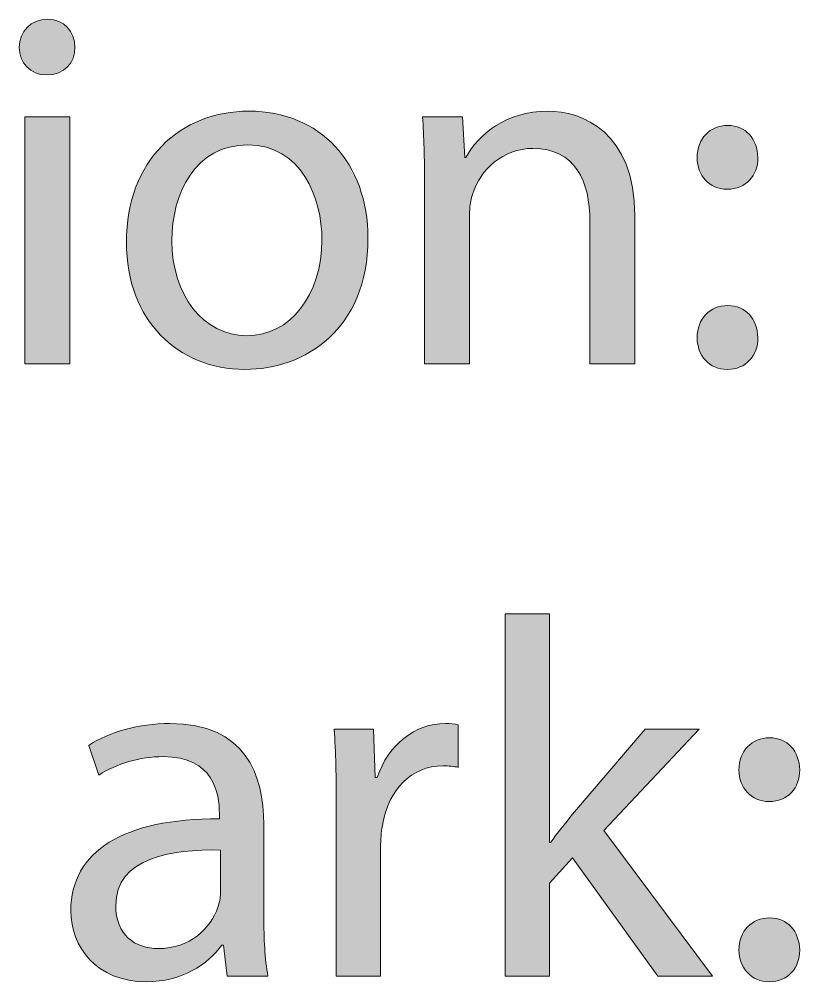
# Model space of a CAD drawing. Header units: inches. Extents: x 19 to 517, y 28 to 779.
# Drawn here: x 51.65 to 79.17, y 657.6 to 691.55 of the extents above; entities that cross this region are included whole.
import ezdxf

# ---------------------------------------------------------------- set-up
doc = ezdxf.new("R2010")
doc.units = ezdxf.units.IN
doc.header["$MEASUREMENT"] = 0
doc.layers.add('Layer 1', color=7, linetype='Continuous')

# ---------------------------------------------------------------- blocks, each defined once
blk = doc.blocks.new('block 935')
at = {"layer": 'Layer 1', "lineweight": 0}
blk.add_open_spline([(53.609, 690.563), (53.627, 690.023), (53.23, 689.591), (52.6, 689.591), (52.042, 689.591), (51.646, 690.023), (51.646, 690.563), (51.646, 691.122), (52.06, 691.554), (52.636, 691.554), (53.23, 691.554), (53.609, 691.122), (53.609, 690.563)], degree=3, knots=[0, 0, 0, 0, 1, 1, 1, 2, 2, 2, 3, 3, 3, 4, 4, 4, 4], dxfattribs=at)
blk = doc.blocks.new('block 936')
at = {"layer": 'Layer 1', "lineweight": 0}
blk.add_lwpolyline([(51.844, 679.4), (51.844, 688.115), (53.428, 688.115), (53.428, 679.4), (51.844, 679.4)], dxfattribs=at)
blk = doc.blocks.new('block 937')
at = {"layer": 'Layer 1', "true_color": 0x231f20}
h = blk.add_hatch(color=250, dxfattribs=at)
h.dxf.hatch_style = 2
edge = h.paths.add_edge_path()
edge.add_spline(control_points=[(53.609, 690.563), (53.627, 690.023), (53.23, 689.591), (52.6, 689.591), (52.042, 689.591), (51.646, 690.023), (51.646, 690.563), (51.646, 691.122), (52.06, 691.554), (52.636, 691.554), (53.23, 691.554), (53.609, 691.122), (53.609, 690.563)], knot_values=[0, 0, 0, 0, 1, 1, 1, 2, 2, 2, 3, 3, 3, 4, 4, 4, 4], degree=3, periodic=1)
h.paths.add_polyline_path([(51.844, 679.4), (51.844, 688.115), (53.428, 688.115), (53.428, 679.4)])
at = {"layer": 'Layer 1', "lineweight": 0}
blk.add_lwpolyline([(51.844, 679.4), (51.844, 688.115), (53.428, 688.115), (53.428, 679.4), (51.844, 679.4), (51.844, 679.4)], dxfattribs=at)
blk.add_open_spline([(53.609, 690.563), (53.627, 690.023), (53.23, 689.591), (52.6, 689.591), (52.042, 689.591), (51.646, 690.023), (51.646, 690.563), (51.646, 691.122), (52.06, 691.554), (52.636, 691.554), (53.23, 691.554), (53.609, 691.122), (53.609, 690.563)], degree=3, knots=[0, 0, 0, 0, 1, 1, 1, 2, 2, 2, 3, 3, 3, 4, 4, 4, 4], dxfattribs=at)
blk = doc.blocks.new('block 938')
at = {"layer": 'Layer 1', "lineweight": 0}
blk.add_open_spline([(63.942, 683.829), (63.942, 680.606), (61.71, 679.202), (59.603, 679.202), (57.244, 679.202), (55.425, 680.93), (55.425, 683.685), (55.425, 686.602), (57.334, 688.312), (59.747, 688.312), (62.25, 688.312), (63.942, 686.494), (63.942, 683.829)], degree=3, knots=[0, 0, 0, 0, 1, 1, 1, 2, 2, 2, 3, 3, 3, 4, 4, 4, 4], dxfattribs=at)
blk = doc.blocks.new('block 939')
at = {"layer": 'Layer 1', "lineweight": 0}
blk.add_open_spline([(57.028, 683.739), (57.028, 681.831), (58.127, 680.39), (59.675, 680.39), (61.187, 680.39), (62.321, 681.812), (62.321, 683.775), (62.321, 685.251), (61.584, 687.124), (59.711, 687.124), (57.839, 687.124), (57.028, 685.395), (57.028, 683.739)], degree=3, knots=[0, 0, 0, 0, 1, 1, 1, 2, 2, 2, 3, 3, 3, 4, 4, 4, 4], dxfattribs=at)
blk = doc.blocks.new('block 940')
at = {"layer": 'Layer 1', "true_color": 0x231f20}
h = blk.add_hatch(color=250, dxfattribs=at)
h.dxf.hatch_style = 2
edge = h.paths.add_edge_path()
edge.add_spline(control_points=[(63.942, 683.829), (63.942, 680.606), (61.71, 679.202), (59.603, 679.202), (57.244, 679.202), (55.425, 680.93), (55.425, 683.685), (55.425, 686.602), (57.334, 688.312), (59.747, 688.312), (62.25, 688.312), (63.942, 686.494), (63.942, 683.829)], knot_values=[0, 0, 0, 0, 1, 1, 1, 2, 2, 2, 3, 3, 3, 4, 4, 4, 4], degree=3, periodic=1)
edge = h.paths.add_edge_path()
edge.add_spline(control_points=[(57.028, 683.739), (57.028, 681.831), (58.127, 680.39), (59.675, 680.39), (61.187, 680.39), (62.321, 681.812), (62.321, 683.775), (62.321, 685.251), (61.584, 687.124), (59.711, 687.124), (57.839, 687.124), (57.028, 685.395), (57.028, 683.739)], knot_values=[0, 0, 0, 0, 1, 1, 1, 2, 2, 2, 3, 3, 3, 4, 4, 4, 4], degree=3, periodic=1)
at = {"layer": 'Layer 1', "lineweight": 0}
for points in [[(63.942, 683.829), (63.942, 680.606), (61.71, 679.202), (59.603, 679.202), (57.244, 679.202), (55.425, 680.93), (55.425, 683.685), (55.425, 686.602), (57.334, 688.312), (59.747, 688.312), (62.25, 688.312), (63.942, 686.494), (63.942, 683.829)], [(57.028, 683.739), (57.028, 681.831), (58.127, 680.39), (59.675, 680.39), (61.187, 680.39), (62.321, 681.812), (62.321, 683.775), (62.321, 685.251), (61.584, 687.124), (59.711, 687.124), (57.839, 687.124), (57.028, 685.395), (57.028, 683.739)]]:
    blk.add_open_spline(points, degree=3, knots=[0, 0, 0, 0, 1, 1, 1, 2, 2, 2, 3, 3, 3, 4, 4, 4, 4], dxfattribs=at)
blk = doc.blocks.new('block 941')
at = {"layer": 'Layer 1', "lineweight": 0}
blk.add_open_spline([(65.938, 685.756), (65.938, 686.656), (65.92, 687.394), (65.865, 688.115), (65.865, 688.115), (67.27, 688.115), (67.27, 688.115), (67.27, 688.115), (67.36, 686.674), (67.36, 686.674), (67.36, 686.674), (67.396, 686.674), (67.396, 686.674), (67.828, 687.502), (68.837, 688.312), (70.277, 688.312), (71.483, 688.312), (73.356, 687.592), (73.356, 684.604), (73.356, 684.604), (73.356, 679.4), (73.356, 679.4), (73.356, 679.4), (71.771, 679.4), (71.771, 679.4), (71.771, 679.4), (71.771, 684.423), (71.771, 684.423), (71.771, 685.828), (71.249, 686.998), (69.755, 686.998), (68.711, 686.998), (67.9, 686.26), (67.63, 685.377), (67.558, 685.18), (67.522, 684.91), (67.522, 684.64), (67.522, 684.64), (67.522, 679.4), (67.522, 679.4), (67.522, 679.4), (65.938, 679.4), (65.938, 679.4), (65.938, 679.4), (65.938, 685.756), (65.938, 685.756)], degree=3, knots=[0, 0, 0, 0, 1, 1, 1, 2, 2, 2, 3, 3, 3, 4, 4, 4, 5, 5, 5, 6, 6, 6, 7, 7, 7, 8, 8, 8, 9, 9, 9, 10, 10, 10, 11, 11, 11, 12, 12, 12, 13, 13, 13, 14, 14, 14, 15, 15, 15, 15], dxfattribs=at)
blk = doc.blocks.new('block 942')
at = {"layer": 'Layer 1', "true_color": 0x231f20}
h = blk.add_hatch(color=250, dxfattribs=at)
h.dxf.hatch_style = 2
edge = h.paths.add_edge_path()
edge.add_spline(control_points=[(65.938, 685.756), (65.938, 686.656), (65.92, 687.394), (65.865, 688.115), (65.865, 688.115), (67.27, 688.115), (67.27, 688.115), (67.27, 688.115), (67.36, 686.674), (67.36, 686.674), (67.36, 686.674), (67.396, 686.674), (67.396, 686.674), (67.828, 687.502), (68.837, 688.312), (70.277, 688.312), (71.483, 688.312), (73.356, 687.592), (73.356, 684.604), (73.356, 684.604), (73.356, 679.4), (73.356, 679.4), (73.356, 679.4), (71.771, 679.4), (71.771, 679.4), (71.771, 679.4), (71.771, 684.423), (71.771, 684.423), (71.771, 685.828), (71.249, 686.998), (69.755, 686.998), (68.711, 686.998), (67.9, 686.26), (67.63, 685.377), (67.558, 685.18), (67.522, 684.91), (67.522, 684.64), (67.522, 684.64), (67.522, 679.4), (67.522, 679.4), (67.522, 679.4), (65.938, 679.4), (65.938, 679.4), (65.938, 679.4), (65.938, 685.756), (65.938, 685.756)], knot_values=[0, 0, 0, 0, 1, 1, 1, 2, 2, 2, 3, 3, 3, 4, 4, 4, 5, 5, 5, 6, 6, 6, 7, 7, 7, 8, 8, 8, 9, 9, 9, 10, 10, 10, 11, 11, 11, 12, 12, 12, 13, 13, 13, 14, 14, 14, 15, 15, 15, 15], degree=3, periodic=1)
at = {"layer": 'Layer 1', "lineweight": 0}
blk.add_open_spline([(65.938, 685.756), (65.938, 686.656), (65.92, 687.394), (65.865, 688.115), (65.865, 688.115), (67.27, 688.115), (67.27, 688.115), (67.27, 688.115), (67.36, 686.674), (67.36, 686.674), (67.36, 686.674), (67.396, 686.674), (67.396, 686.674), (67.828, 687.502), (68.837, 688.312), (70.277, 688.312), (71.483, 688.312), (73.356, 687.592), (73.356, 684.604), (73.356, 684.604), (73.356, 679.4), (73.356, 679.4), (73.356, 679.4), (71.771, 679.4), (71.771, 679.4), (71.771, 679.4), (71.771, 684.423), (71.771, 684.423), (71.771, 685.828), (71.249, 686.998), (69.755, 686.998), (68.711, 686.998), (67.9, 686.26), (67.63, 685.377), (67.558, 685.18), (67.522, 684.91), (67.522, 684.64), (67.522, 684.64), (67.522, 679.4), (67.522, 679.4), (67.522, 679.4), (65.938, 679.4), (65.938, 679.4), (65.938, 679.4), (65.938, 685.756), (65.938, 685.756)], degree=3, knots=[0, 0, 0, 0, 1, 1, 1, 2, 2, 2, 3, 3, 3, 4, 4, 4, 5, 5, 5, 6, 6, 6, 7, 7, 7, 8, 8, 8, 9, 9, 9, 10, 10, 10, 11, 11, 11, 12, 12, 12, 13, 13, 13, 14, 14, 14, 15, 15, 15, 15], dxfattribs=at)
blk = doc.blocks.new('block 943')
at = {"layer": 'Layer 1', "lineweight": 0}
blk.add_open_spline([(75.549, 686.674), (75.549, 687.34), (75.999, 687.809), (76.63, 687.809), (77.26, 687.809), (77.674, 687.34), (77.692, 686.674), (77.692, 686.044), (77.278, 685.558), (76.611, 685.558), (75.981, 685.558), (75.549, 686.044), (75.549, 686.674)], degree=3, knots=[0, 0, 0, 0, 1, 1, 1, 2, 2, 2, 3, 3, 3, 4, 4, 4, 4], dxfattribs=at)
blk = doc.blocks.new('block 944')
at = {"layer": 'Layer 1', "lineweight": 0}
blk.add_open_spline([(75.549, 680.318), (75.549, 680.984), (75.999, 681.453), (76.63, 681.453), (77.26, 681.453), (77.674, 680.984), (77.692, 680.318), (77.692, 679.688), (77.278, 679.202), (76.611, 679.202), (75.981, 679.202), (75.549, 679.688), (75.549, 680.318)], degree=3, knots=[0, 0, 0, 0, 1, 1, 1, 2, 2, 2, 3, 3, 3, 4, 4, 4, 4], dxfattribs=at)
blk = doc.blocks.new('block 945')
at = {"layer": 'Layer 1', "true_color": 0x231f20}
h = blk.add_hatch(color=250, dxfattribs=at)
h.dxf.hatch_style = 2
edge = h.paths.add_edge_path()
edge.add_spline(control_points=[(75.549, 686.674), (75.549, 687.34), (75.999, 687.809), (76.63, 687.809), (77.26, 687.809), (77.674, 687.34), (77.692, 686.674), (77.692, 686.044), (77.278, 685.558), (76.611, 685.558), (75.981, 685.558), (75.549, 686.044), (75.549, 686.674)], knot_values=[0, 0, 0, 0, 1, 1, 1, 2, 2, 2, 3, 3, 3, 4, 4, 4, 4], degree=3, periodic=1)
edge = h.paths.add_edge_path()
edge.add_spline(control_points=[(75.549, 680.318), (75.549, 680.984), (75.999, 681.453), (76.63, 681.453), (77.26, 681.453), (77.674, 680.984), (77.692, 680.318), (77.692, 679.688), (77.278, 679.202), (76.611, 679.202), (75.981, 679.202), (75.549, 679.688), (75.549, 680.318)], knot_values=[0, 0, 0, 0, 1, 1, 1, 2, 2, 2, 3, 3, 3, 4, 4, 4, 4], degree=3, periodic=1)
at = {"layer": 'Layer 1', "lineweight": 0}
for points in [[(75.549, 686.674), (75.549, 687.34), (75.999, 687.809), (76.63, 687.809), (77.26, 687.809), (77.674, 687.34), (77.692, 686.674), (77.692, 686.044), (77.278, 685.558), (76.611, 685.558), (75.981, 685.558), (75.549, 686.044), (75.549, 686.674)], [(75.549, 680.318), (75.549, 680.984), (75.999, 681.453), (76.63, 681.453), (77.26, 681.453), (77.674, 680.984), (77.692, 680.318), (77.692, 679.688), (77.278, 679.202), (76.611, 679.202), (75.981, 679.202), (75.549, 679.688), (75.549, 680.318)]]:
    blk.add_open_spline(points, degree=3, knots=[0, 0, 0, 0, 1, 1, 1, 2, 2, 2, 3, 3, 3, 4, 4, 4, 4], dxfattribs=at)
blk = doc.blocks.new('block 961')
at = {"layer": 'Layer 1', "lineweight": 0}
blk.add_open_spline([(58.973, 657.8), (58.973, 657.8), (58.847, 658.898), (58.847, 658.898), (58.847, 658.898), (58.794, 658.898), (58.794, 658.898), (58.307, 658.214), (57.371, 657.602), (56.129, 657.602), (54.364, 657.602), (53.464, 658.845), (53.464, 660.105), (53.464, 662.211), (55.337, 663.364), (58.703, 663.346), (58.703, 663.346), (58.703, 663.526), (58.703, 663.526), (58.703, 664.246), (58.506, 665.542), (56.723, 665.542), (55.913, 665.542), (55.066, 665.291), (54.454, 664.895), (54.454, 664.895), (54.094, 665.939), (54.094, 665.939), (54.814, 666.407), (55.859, 666.713), (56.957, 666.713), (59.622, 666.713), (60.27, 664.895), (60.27, 663.148), (60.27, 663.148), (60.27, 659.889), (60.27, 659.889), (60.27, 659.133), (60.306, 658.395), (60.414, 657.8), (60.414, 657.8), (58.973, 657.8), (58.973, 657.8)], degree=3, knots=[0, 0, 0, 0, 1, 1, 1, 2, 2, 2, 3, 3, 3, 4, 4, 4, 5, 5, 5, 6, 6, 6, 7, 7, 7, 8, 8, 8, 9, 9, 9, 10, 10, 10, 11, 11, 11, 12, 12, 12, 13, 13, 13, 14, 14, 14, 14], dxfattribs=at)
blk = doc.blocks.new('block 962')
at = {"layer": 'Layer 1', "lineweight": 0}
blk.add_open_spline([(58.739, 662.248), (57.011, 662.284), (55.048, 661.978), (55.048, 660.285), (55.048, 659.259), (55.733, 658.772), (56.543, 658.772), (57.677, 658.772), (58.397, 659.493), (58.65, 660.231), (58.703, 660.393), (58.739, 660.573), (58.739, 660.735), (58.739, 660.735), (58.739, 662.248), (58.739, 662.248)], degree=3, knots=[0, 0, 0, 0, 1, 1, 1, 2, 2, 2, 3, 3, 3, 4, 4, 4, 5, 5, 5, 5], dxfattribs=at)
blk = doc.blocks.new('block 963')
at = {"layer": 'Layer 1', "true_color": 0x231f20}
h = blk.add_hatch(color=250, dxfattribs=at)
h.dxf.hatch_style = 2
edge = h.paths.add_edge_path()
edge.add_spline(control_points=[(58.973, 657.8), (58.973, 657.8), (58.847, 658.898), (58.847, 658.898), (58.847, 658.898), (58.794, 658.898), (58.794, 658.898), (58.307, 658.214), (57.371, 657.602), (56.129, 657.602), (54.364, 657.602), (53.464, 658.845), (53.464, 660.105), (53.464, 662.211), (55.337, 663.364), (58.703, 663.346), (58.703, 663.346), (58.703, 663.526), (58.703, 663.526), (58.703, 664.246), (58.506, 665.542), (56.723, 665.542), (55.913, 665.542), (55.066, 665.291), (54.454, 664.895), (54.454, 664.895), (54.094, 665.939), (54.094, 665.939), (54.814, 666.407), (55.859, 666.713), (56.957, 666.713), (59.622, 666.713), (60.27, 664.895), (60.27, 663.148), (60.27, 663.148), (60.27, 659.889), (60.27, 659.889), (60.27, 659.133), (60.306, 658.395), (60.414, 657.8), (60.414, 657.8), (58.973, 657.8), (58.973, 657.8)], knot_values=[0, 0, 0, 0, 1, 1, 1, 2, 2, 2, 3, 3, 3, 4, 4, 4, 5, 5, 5, 6, 6, 6, 7, 7, 7, 8, 8, 8, 9, 9, 9, 10, 10, 10, 11, 11, 11, 12, 12, 12, 13, 13, 13, 14, 14, 14, 14], degree=3, periodic=1)
edge = h.paths.add_edge_path()
edge.add_spline(control_points=[(58.739, 662.248), (57.011, 662.284), (55.048, 661.978), (55.048, 660.285), (55.048, 659.259), (55.733, 658.772), (56.543, 658.772), (57.677, 658.772), (58.397, 659.493), (58.65, 660.231), (58.703, 660.393), (58.739, 660.573), (58.739, 660.735), (58.739, 660.735), (58.739, 662.248), (58.739, 662.248)], knot_values=[0, 0, 0, 0, 1, 1, 1, 2, 2, 2, 3, 3, 3, 4, 4, 4, 5, 5, 5, 5], degree=3, periodic=1)
at = {"layer": 'Layer 1', "lineweight": 0}
for points, knots in [([(58.973, 657.8), (58.973, 657.8), (58.847, 658.898), (58.847, 658.898), (58.847, 658.898), (58.794, 658.898), (58.794, 658.898), (58.307, 658.214), (57.371, 657.602), (56.129, 657.602), (54.364, 657.602), (53.464, 658.845), (53.464, 660.105), (53.464, 662.211), (55.337, 663.364), (58.703, 663.346), (58.703, 663.346), (58.703, 663.526), (58.703, 663.526), (58.703, 664.246), (58.506, 665.542), (56.723, 665.542), (55.913, 665.542), (55.066, 665.291), (54.454, 664.895), (54.454, 664.895), (54.094, 665.939), (54.094, 665.939), (54.814, 666.407), (55.859, 666.713), (56.957, 666.713), (59.622, 666.713), (60.27, 664.895), (60.27, 663.148), (60.27, 663.148), (60.27, 659.889), (60.27, 659.889), (60.27, 659.133), (60.306, 658.395), (60.414, 657.8), (60.414, 657.8), (58.973, 657.8), (58.973, 657.8)], [0, 0, 0, 0, 1, 1, 1, 2, 2, 2, 3, 3, 3, 4, 4, 4, 5, 5, 5, 6, 6, 6, 7, 7, 7, 8, 8, 8, 9, 9, 9, 10, 10, 10, 11, 11, 11, 12, 12, 12, 13, 13, 13, 14, 14, 14, 14]), ([(58.739, 662.248), (57.011, 662.284), (55.048, 661.978), (55.048, 660.285), (55.048, 659.259), (55.733, 658.772), (56.543, 658.772), (57.677, 658.772), (58.397, 659.493), (58.65, 660.231), (58.703, 660.393), (58.739, 660.573), (58.739, 660.735), (58.739, 660.735), (58.739, 662.248), (58.739, 662.248)], [0, 0, 0, 0, 1, 1, 1, 2, 2, 2, 3, 3, 3, 4, 4, 4, 5, 5, 5, 5])]:
    blk.add_open_spline(points, degree=3, knots=knots, dxfattribs=at)
blk = doc.blocks.new('block 964')
at = {"layer": 'Layer 1', "lineweight": 0}
blk.add_open_spline([(62.824, 663.796), (62.824, 664.822), (62.806, 665.705), (62.752, 666.515), (62.752, 666.515), (64.138, 666.515), (64.138, 666.515), (64.138, 666.515), (64.192, 664.804), (64.192, 664.804), (64.192, 664.804), (64.264, 664.804), (64.264, 664.804), (64.66, 665.975), (65.615, 666.713), (66.677, 666.713), (66.857, 666.713), (66.983, 666.695), (67.127, 666.659), (67.127, 666.659), (67.127, 665.165), (67.127, 665.165), (66.965, 665.201), (66.803, 665.218), (66.587, 665.218), (65.47, 665.218), (64.678, 664.372), (64.463, 663.184), (64.426, 662.968), (64.39, 662.716), (64.39, 662.446), (64.39, 662.446), (64.39, 657.8), (64.39, 657.8), (64.39, 657.8), (62.824, 657.8), (62.824, 657.8), (62.824, 657.8), (62.824, 663.796), (62.824, 663.796)], degree=3, knots=[0, 0, 0, 0, 1, 1, 1, 2, 2, 2, 3, 3, 3, 4, 4, 4, 5, 5, 5, 6, 6, 6, 7, 7, 7, 8, 8, 8, 9, 9, 9, 10, 10, 10, 11, 11, 11, 12, 12, 12, 13, 13, 13, 13], dxfattribs=at)
blk = doc.blocks.new('block 965')
at = {"layer": 'Layer 1', "true_color": 0x231f20}
h = blk.add_hatch(color=250, dxfattribs=at)
h.dxf.hatch_style = 2
edge = h.paths.add_edge_path()
edge.add_spline(control_points=[(62.824, 663.796), (62.824, 664.822), (62.806, 665.705), (62.752, 666.515), (62.752, 666.515), (64.138, 666.515), (64.138, 666.515), (64.138, 666.515), (64.192, 664.804), (64.192, 664.804), (64.192, 664.804), (64.264, 664.804), (64.264, 664.804), (64.66, 665.975), (65.615, 666.713), (66.677, 666.713), (66.857, 666.713), (66.983, 666.695), (67.127, 666.659), (67.127, 666.659), (67.127, 665.165), (67.127, 665.165), (66.965, 665.201), (66.803, 665.218), (66.587, 665.218), (65.47, 665.218), (64.678, 664.372), (64.463, 663.184), (64.426, 662.968), (64.39, 662.716), (64.39, 662.446), (64.39, 662.446), (64.39, 657.8), (64.39, 657.8), (64.39, 657.8), (62.824, 657.8), (62.824, 657.8), (62.824, 657.8), (62.824, 663.796), (62.824, 663.796)], knot_values=[0, 0, 0, 0, 1, 1, 1, 2, 2, 2, 3, 3, 3, 4, 4, 4, 5, 5, 5, 6, 6, 6, 7, 7, 7, 8, 8, 8, 9, 9, 9, 10, 10, 10, 11, 11, 11, 12, 12, 12, 13, 13, 13, 13], degree=3, periodic=1)
at = {"layer": 'Layer 1', "lineweight": 0}
blk.add_open_spline([(62.824, 663.796), (62.824, 664.822), (62.806, 665.705), (62.752, 666.515), (62.752, 666.515), (64.138, 666.515), (64.138, 666.515), (64.138, 666.515), (64.192, 664.804), (64.192, 664.804), (64.192, 664.804), (64.264, 664.804), (64.264, 664.804), (64.66, 665.975), (65.615, 666.713), (66.677, 666.713), (66.857, 666.713), (66.983, 666.695), (67.127, 666.659), (67.127, 666.659), (67.127, 665.165), (67.127, 665.165), (66.965, 665.201), (66.803, 665.218), (66.587, 665.218), (65.47, 665.218), (64.678, 664.372), (64.463, 663.184), (64.426, 662.968), (64.39, 662.716), (64.39, 662.446), (64.39, 662.446), (64.39, 657.8), (64.39, 657.8), (64.39, 657.8), (62.824, 657.8), (62.824, 657.8), (62.824, 657.8), (62.824, 663.796), (62.824, 663.796)], degree=3, knots=[0, 0, 0, 0, 1, 1, 1, 2, 2, 2, 3, 3, 3, 4, 4, 4, 5, 5, 5, 6, 6, 6, 7, 7, 7, 8, 8, 8, 9, 9, 9, 10, 10, 10, 11, 11, 11, 12, 12, 12, 13, 13, 13, 13], dxfattribs=at)
blk = doc.blocks.new('block 966')
at = {"layer": 'Layer 1', "lineweight": 0}
blk.add_open_spline([(70.348, 662.518), (70.348, 662.518), (70.384, 662.518), (70.384, 662.518), (70.6, 662.824), (70.906, 663.202), (71.158, 663.508), (71.158, 663.508), (73.715, 666.515), (73.715, 666.515), (73.715, 666.515), (75.624, 666.515), (75.624, 666.515), (75.624, 666.515), (72.257, 662.932), (72.257, 662.932), (72.257, 662.932), (76.092, 657.8), (76.092, 657.8), (76.092, 657.8), (74.166, 657.8), (74.166, 657.8), (74.166, 657.8), (71.158, 661.978), (71.158, 661.978), (71.158, 661.978), (70.348, 661.077), (70.348, 661.077), (70.348, 661.077), (70.348, 657.8), (70.348, 657.8), (70.348, 657.8), (68.782, 657.8), (68.782, 657.8), (68.782, 657.8), (68.782, 670.584), (68.782, 670.584), (68.782, 670.584), (70.348, 670.584), (70.348, 670.584), (70.348, 670.584), (70.348, 662.518), (70.348, 662.518)], degree=3, knots=[0, 0, 0, 0, 1, 1, 1, 2, 2, 2, 3, 3, 3, 4, 4, 4, 5, 5, 5, 6, 6, 6, 7, 7, 7, 8, 8, 8, 9, 9, 9, 10, 10, 10, 11, 11, 11, 12, 12, 12, 13, 13, 13, 14, 14, 14, 14], dxfattribs=at)
blk = doc.blocks.new('block 967')
at = {"layer": 'Layer 1', "true_color": 0x231f20}
h = blk.add_hatch(color=250, dxfattribs=at)
h.dxf.hatch_style = 2
edge = h.paths.add_edge_path()
edge.add_spline(control_points=[(70.348, 662.518), (70.348, 662.518), (70.384, 662.518), (70.384, 662.518), (70.6, 662.824), (70.906, 663.202), (71.158, 663.508), (71.158, 663.508), (73.715, 666.515), (73.715, 666.515), (73.715, 666.515), (75.624, 666.515), (75.624, 666.515), (75.624, 666.515), (72.257, 662.932), (72.257, 662.932), (72.257, 662.932), (76.092, 657.8), (76.092, 657.8), (76.092, 657.8), (74.166, 657.8), (74.166, 657.8), (74.166, 657.8), (71.158, 661.978), (71.158, 661.978), (71.158, 661.978), (70.348, 661.077), (70.348, 661.077), (70.348, 661.077), (70.348, 657.8), (70.348, 657.8), (70.348, 657.8), (68.782, 657.8), (68.782, 657.8), (68.782, 657.8), (68.782, 670.584), (68.782, 670.584), (68.782, 670.584), (70.348, 670.584), (70.348, 670.584), (70.348, 670.584), (70.348, 662.518), (70.348, 662.518)], knot_values=[0, 0, 0, 0, 1, 1, 1, 2, 2, 2, 3, 3, 3, 4, 4, 4, 5, 5, 5, 6, 6, 6, 7, 7, 7, 8, 8, 8, 9, 9, 9, 10, 10, 10, 11, 11, 11, 12, 12, 12, 13, 13, 13, 14, 14, 14, 14], degree=3, periodic=1)
at = {"layer": 'Layer 1', "lineweight": 0}
blk.add_open_spline([(70.348, 662.518), (70.348, 662.518), (70.384, 662.518), (70.384, 662.518), (70.6, 662.824), (70.906, 663.202), (71.158, 663.508), (71.158, 663.508), (73.715, 666.515), (73.715, 666.515), (73.715, 666.515), (75.624, 666.515), (75.624, 666.515), (75.624, 666.515), (72.257, 662.932), (72.257, 662.932), (72.257, 662.932), (76.092, 657.8), (76.092, 657.8), (76.092, 657.8), (74.166, 657.8), (74.166, 657.8), (74.166, 657.8), (71.158, 661.978), (71.158, 661.978), (71.158, 661.978), (70.348, 661.077), (70.348, 661.077), (70.348, 661.077), (70.348, 657.8), (70.348, 657.8), (70.348, 657.8), (68.782, 657.8), (68.782, 657.8), (68.782, 657.8), (68.782, 670.584), (68.782, 670.584), (68.782, 670.584), (70.348, 670.584), (70.348, 670.584), (70.348, 670.584), (70.348, 662.518), (70.348, 662.518)], degree=3, knots=[0, 0, 0, 0, 1, 1, 1, 2, 2, 2, 3, 3, 3, 4, 4, 4, 5, 5, 5, 6, 6, 6, 7, 7, 7, 8, 8, 8, 9, 9, 9, 10, 10, 10, 11, 11, 11, 12, 12, 12, 13, 13, 13, 14, 14, 14, 14], dxfattribs=at)
blk = doc.blocks.new('block 968')
at = {"layer": 'Layer 1', "lineweight": 0}
blk.add_open_spline([(77.025, 665.075), (77.025, 665.741), (77.475, 666.209), (78.106, 666.209), (78.736, 666.209), (79.15, 665.741), (79.168, 665.075), (79.168, 664.444), (78.754, 663.958), (78.088, 663.958), (77.458, 663.958), (77.025, 664.444), (77.025, 665.075)], degree=3, knots=[0, 0, 0, 0, 1, 1, 1, 2, 2, 2, 3, 3, 3, 4, 4, 4, 4], dxfattribs=at)
blk = doc.blocks.new('block 969')
at = {"layer": 'Layer 1', "lineweight": 0}
blk.add_open_spline([(77.025, 658.719), (77.025, 659.385), (77.475, 659.853), (78.106, 659.853), (78.736, 659.853), (79.15, 659.385), (79.168, 658.719), (79.168, 658.088), (78.754, 657.602), (78.088, 657.602), (77.458, 657.602), (77.025, 658.088), (77.025, 658.719)], degree=3, knots=[0, 0, 0, 0, 1, 1, 1, 2, 2, 2, 3, 3, 3, 4, 4, 4, 4], dxfattribs=at)
blk = doc.blocks.new('block 970')
at = {"layer": 'Layer 1', "true_color": 0x231f20}
h = blk.add_hatch(color=250, dxfattribs=at)
h.dxf.hatch_style = 2
edge = h.paths.add_edge_path()
edge.add_spline(control_points=[(77.025, 665.075), (77.025, 665.741), (77.475, 666.209), (78.106, 666.209), (78.736, 666.209), (79.15, 665.741), (79.168, 665.075), (79.168, 664.444), (78.754, 663.958), (78.088, 663.958), (77.458, 663.958), (77.025, 664.444), (77.025, 665.075)], knot_values=[0, 0, 0, 0, 1, 1, 1, 2, 2, 2, 3, 3, 3, 4, 4, 4, 4], degree=3, periodic=1)
edge = h.paths.add_edge_path()
edge.add_spline(control_points=[(77.025, 658.719), (77.025, 659.385), (77.475, 659.853), (78.106, 659.853), (78.736, 659.853), (79.15, 659.385), (79.168, 658.719), (79.168, 658.088), (78.754, 657.602), (78.088, 657.602), (77.458, 657.602), (77.025, 658.088), (77.025, 658.719)], knot_values=[0, 0, 0, 0, 1, 1, 1, 2, 2, 2, 3, 3, 3, 4, 4, 4, 4], degree=3, periodic=1)
at = {"layer": 'Layer 1', "lineweight": 0}
for points in [[(77.025, 665.075), (77.025, 665.741), (77.475, 666.209), (78.106, 666.209), (78.736, 666.209), (79.15, 665.741), (79.168, 665.075), (79.168, 664.444), (78.754, 663.958), (78.088, 663.958), (77.458, 663.958), (77.025, 664.444), (77.025, 665.075)], [(77.025, 658.719), (77.025, 659.385), (77.475, 659.853), (78.106, 659.853), (78.736, 659.853), (79.15, 659.385), (79.168, 658.719), (79.168, 658.088), (78.754, 657.602), (78.088, 657.602), (77.458, 657.602), (77.025, 658.088), (77.025, 658.719)]]:
    blk.add_open_spline(points, degree=3, knots=[0, 0, 0, 0, 1, 1, 1, 2, 2, 2, 3, 3, 3, 4, 4, 4, 4], dxfattribs=at)

msp = doc.modelspace()

# ---------------------------------------------------------------- block references
at = {"layer": 'Layer 1'}
for name in ['block 935', 'block 937', 'block 938', 'block 940', 'block 941', 'block 942', 'block 936', 'block 943', 'block 945', 'block 939', 'block 944', 'block 966', 'block 967', 'block 961', 'block 963', 'block 964', 'block 965', 'block 968', 'block 970', 'block 962', 'block 969']:
    msp.add_blockref(name, (0, 0), dxfattribs=at)

doc.saveas('drawing.dxf')
